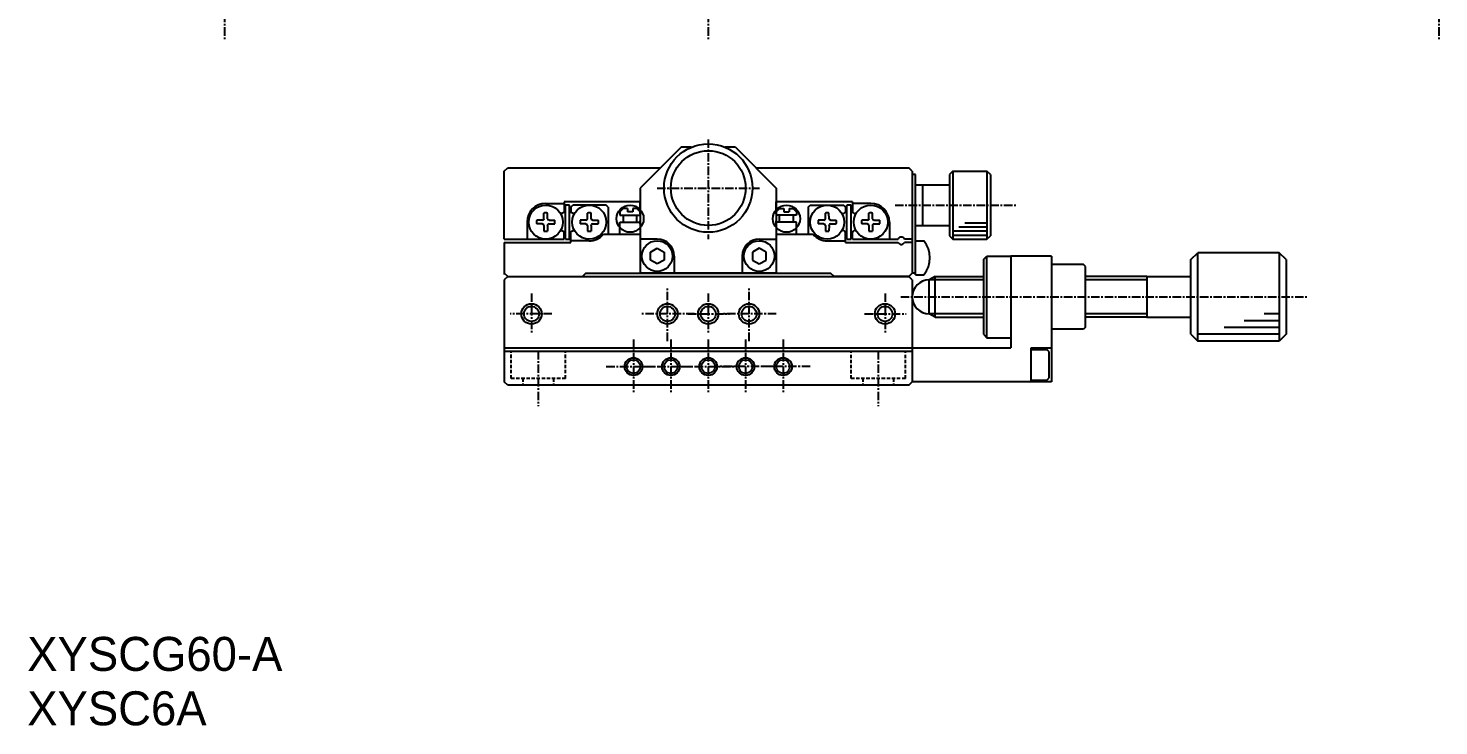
# Model space of a CAD drawing. Extents: x 545 to 784, y 144 to 447.
# Drawn here: x 546.4 to 753.9, y 143.8 to 246.4 of the extents above; entities that cross this region are included whole.
import ezdxf

# ---------------------------------------------------------------- set-up
doc = ezdxf.new("R2010")
doc.units = 0
doc.linetypes.add('CENTER', pattern=[2, 1.25, -0.25, 0.25, -0.25])
doc.linetypes.add('DASHED', pattern=[0.75, 0.5, -0.25])
doc.layers.get('0').update_dxf_attribs({"linetype": 'CONTINUOUS'})
doc.layers.add('CENTER', color=1, linetype='CENTER')

msp = doc.modelspace()

# ---------------------------------------------------------------- linework, layer by layer
at = {"color": 7, "linetype": 'CONTINUOUS'}
for p, q in [((642.41, 228.9), (636.41, 222.9)), ((643.91, 228.9), (642.41, 228.9)), ((650.41, 228.9), (648.91, 228.9)), ((650.41, 228.9), (656.41, 222.9)), ((616.41, 225.4), (616.91, 225.9)), ((616.41, 215.4), (616.41, 225.4)), ((616.91, 225.9), (639.41, 225.9)), ((653.41, 225.9), (675.91, 225.9)), ((676.41, 225.4), (675.91, 225.9)), ((676.41, 225.4), (676.41, 210.4)), ((676.91, 224.9), (676.41, 224.9)), ((676.91, 210.15), (676.91, 224.9)), ((682.41, 225.4), (681.91, 224.9)), ((681.91, 224.9), (681.91, 215.9)), ((682.41, 225.4), (682.41, 215.4)), ((682.41, 225.4), (687.41, 225.4)), ((687.41, 225.4), (687.41, 215.4)), ((687.91, 224.9), (687.41, 225.4)), ((687.91, 224.9), (687.91, 215.9)), ((636.41, 222.9), (636.41, 210.4)), ((656.41, 222.9), (656.41, 210.4)), ((676.91, 223.4), (681.91, 223.4)), ((677.91, 223.4), (677.91, 217.4)), ((622.51, 220.65), (625.21, 220.65)), ((636.41, 220.9), (625.21, 220.9)), ((625.21, 220.9), (625.21, 219.32)), ((625.41, 215.4), (625.41, 220.4)), ((626.01, 220.4), (625.41, 220.4)), ((626.01, 215.4), (626.01, 220.4)), ((626.21, 220.1), (626.51, 220.4)), ((626.21, 220.1), (626.21, 219.32)), ((631.41, 220.4), (626.51, 220.4)), ((631.71, 220.1), (631.41, 220.4)), ((631.71, 220.1), (631.71, 216.1)), ((636.41, 219.1), (636.41, 220.9)), ((667.61, 220.9), (656.41, 220.9)), ((656.41, 219.1), (656.41, 220.9)), ((661.11, 220.1), (661.41, 220.4)), ((661.11, 220.1), (661.11, 216.1)), ((661.41, 220.4), (666.31, 220.4)), ((666.61, 220.1), (666.31, 220.4)), ((666.61, 220.1), (666.61, 219.32)), ((666.81, 215.4), (666.81, 220.4)), ((667.41, 220.4), (666.81, 220.4)), ((667.41, 215.4), (667.41, 220.4)), ((667.61, 220.9), (667.61, 219.32)), ((670.31, 220.65), (667.61, 220.65)), ((619.76, 217.9), (619.76, 215.4)), ((622.03, 218.18), (621.19, 218.16)), ((622.03, 218.18), (622.16, 218.24)), ((622.24, 218.4), (622.16, 218.24)), ((622.24, 218.4), (622.25, 219.23)), ((622.79, 218.4), (622.77, 219.23)), ((622.79, 218.4), (622.86, 218.24)), ((622.99, 218.18), (622.86, 218.24)), ((622.99, 218.18), (623.84, 218.16)), ((628.43, 218.18), (627.59, 218.16)), ((628.43, 218.18), (628.56, 218.24)), ((628.64, 218.4), (628.56, 218.24)), ((628.64, 218.4), (628.65, 219.23)), ((629.19, 218.4), (629.17, 219.23)), ((629.19, 218.4), (629.26, 218.24)), ((629.39, 218.18), (629.26, 218.24)), ((629.39, 218.18), (630.24, 218.16)), ((633.41, 219.4), (633.91, 219.9)), ((633.41, 219.4), (633.41, 218.9)), ((633.41, 218.9), (636.41, 218.9)), ((633.41, 217.9), (636.41, 217.9)), ((633.41, 216.1), (633.41, 217.9)), ((634.51, 219.9), (633.91, 219.9)), ((633.91, 218.9), (633.91, 217.9)), ((634.51, 219.9), (634.51, 219.4)), ((635.31, 219.4), (634.51, 219.4)), ((635.31, 219.9), (635.31, 219.4)), ((635.91, 219.9), (635.31, 219.9)), ((636.41, 219.4), (635.91, 219.9)), ((635.91, 217.9), (635.91, 218.9)), ((636.41, 217.6), (636.41, 218.1)), ((656.41, 219.4), (656.91, 219.9)), ((659.41, 218.9), (656.41, 218.9)), ((656.41, 217.6), (656.41, 218.1)), ((659.41, 217.9), (656.41, 217.9)), ((656.91, 219.9), (657.51, 219.9)), ((656.91, 217.9), (656.91, 218.9)), ((657.51, 219.9), (657.51, 219.4)), ((657.51, 219.4), (658.31, 219.4)), ((658.31, 219.9), (658.31, 219.4)), ((658.31, 219.9), (658.91, 219.9)), ((659.41, 219.4), (658.91, 219.9)), ((658.91, 218.9), (658.91, 217.9)), ((659.41, 219.4), (659.41, 218.9)), ((659.41, 216.1), (659.41, 217.9)), ((663.43, 218.18), (662.59, 218.16)), ((663.43, 218.18), (663.56, 218.24)), ((663.64, 218.4), (663.56, 218.24)), ((663.64, 218.4), (663.65, 219.23)), ((664.19, 218.4), (664.17, 219.23)), ((664.19, 218.4), (664.26, 218.24)), ((664.39, 218.18), (664.26, 218.24)), ((664.39, 218.18), (665.24, 218.16)), ((669.83, 218.18), (668.99, 218.16)), ((669.83, 218.18), (669.96, 218.24)), ((670.04, 218.4), (669.96, 218.24)), ((670.04, 218.4), (670.05, 219.23)), ((670.59, 218.4), (670.57, 219.23)), ((670.59, 218.4), (670.66, 218.24)), ((670.79, 218.18), (670.66, 218.24)), ((670.79, 218.18), (671.64, 218.16)), ((673.06, 217.9), (673.06, 215.4)), ((622.03, 217.63), (621.19, 217.64)), ((622.03, 217.63), (622.16, 217.57)), ((622.24, 217.4), (622.16, 217.57)), ((622.24, 217.4), (622.25, 216.58)), ((622.79, 217.4), (622.77, 216.58)), ((622.79, 217.4), (622.86, 217.57)), ((622.99, 217.63), (622.86, 217.57)), ((622.99, 217.63), (623.84, 217.64)), ((625.21, 215.4), (625.21, 216.49)), ((626.21, 214.9), (626.21, 216.49)), ((628.43, 217.63), (627.59, 217.64)), ((628.43, 217.63), (628.56, 217.57)), ((628.64, 217.4), (628.56, 217.57)), ((628.64, 217.4), (628.65, 216.58)), ((629.19, 217.4), (629.17, 216.58)), ((629.19, 217.4), (629.26, 217.57)), ((629.39, 217.63), (629.26, 217.57)), ((629.39, 217.63), (630.24, 217.64)), ((630.99, 216.1), (636.41, 216.1)), ((656.41, 216.1), (661.83, 216.1)), ((663.43, 217.63), (662.59, 217.64)), ((663.43, 217.63), (663.56, 217.57)), ((663.64, 217.4), (663.56, 217.57)), ((663.64, 217.4), (663.65, 216.58)), ((664.19, 217.4), (664.17, 216.58)), ((664.19, 217.4), (664.26, 217.57)), ((664.39, 217.63), (664.26, 217.57)), ((664.39, 217.63), (665.24, 217.64)), ((666.61, 214.9), (666.61, 216.49)), ((667.61, 215.4), (667.61, 216.49)), ((669.83, 217.63), (668.99, 217.64)), ((669.83, 217.63), (669.96, 217.57)), ((670.04, 217.4), (669.96, 217.57)), ((670.04, 217.4), (670.05, 216.58)), ((670.59, 217.4), (670.57, 216.58)), ((670.59, 217.4), (670.66, 217.57)), ((670.79, 217.63), (670.66, 217.57)), ((670.79, 217.63), (671.64, 217.64)), ((676.91, 217.4), (681.91, 217.4)), ((681.91, 215.9), (682.41, 215.4)), ((687.41, 215.4), (687.91, 215.9)), ((616.41, 215.4), (625.21, 215.4)), ((616.41, 214.9), (626.21, 214.9)), ((616.41, 214.9), (616.41, 210.2)), ((625.41, 215.4), (626.01, 215.4)), ((628.91, 215.15), (626.21, 215.15)), ((638.91, 215.4), (636.41, 215.4)), ((637.91, 213.48), (638.91, 214.06)), ((638.91, 214.06), (639.91, 213.48)), ((653.91, 214.06), (652.91, 213.48)), ((653.91, 215.4), (656.41, 215.4)), ((654.91, 213.48), (653.91, 214.06)), ((663.91, 215.15), (666.61, 215.15)), ((666.61, 214.9), (674.35, 214.9)), ((666.81, 215.4), (667.41, 215.4)), ((667.61, 215.4), (674.35, 215.4)), ((676.41, 215.4), (675.27, 215.4)), ((676.41, 214.9), (675.27, 214.9)), ((676.91, 215.15), (678.13, 215.15)), ((682.41, 215.4), (687.41, 215.4)), ((637.91, 212.32), (637.91, 213.48)), ((638.91, 211.75), (637.91, 212.32)), ((639.91, 212.32), (638.91, 211.75)), ((639.91, 213.48), (639.91, 212.32)), ((641.41, 212.9), (641.41, 210.4)), ((651.41, 212.9), (651.41, 210.4)), ((652.91, 213.48), (652.91, 212.32)), ((652.91, 212.32), (653.91, 211.75)), ((653.91, 211.75), (654.91, 212.32)), ((654.91, 212.32), (654.91, 213.48)), ((686.91, 212.4), (687.41, 212.9)), ((686.91, 212.4), (686.91, 201.4)), ((687.41, 200.9), (687.41, 212.9)), ((687.41, 212.9), (690.91, 212.9)), ((690.91, 212.9), (690.91, 199.4)), ((696.91, 212.9), (690.91, 212.9)), ((696.91, 212.9), (696.91, 194.4)), ((701.61, 211.65), (696.91, 211.65)), ((701.91, 211.35), (701.61, 211.65)), ((717.41, 212.4), (718.41, 213.4)), ((717.41, 201.4), (717.41, 212.4)), ((718.41, 200.4), (718.41, 213.4)), ((730.41, 213.4), (718.41, 213.4)), ((730.41, 213.4), (730.41, 200.4)), ((731.41, 212.4), (730.41, 213.4)), ((731.41, 212.4), (731.41, 201.4)), ((616.91, 209.9), (616.41, 210.4)), ((616.91, 209.9), (616.41, 209.4)), ((616.91, 209.9), (675.91, 209.9)), ((616.91, 209.9), (627.91, 209.9)), ((628.41, 210.4), (627.91, 209.9)), ((628.41, 210.4), (664.41, 210.4)), ((656.41, 210.4), (636.41, 210.4)), ((664.91, 209.9), (664.41, 210.4)), ((675.91, 209.9), (664.91, 209.9)), ((675.91, 209.9), (676.41, 210.4)), ((676.41, 209.4), (675.91, 209.9)), ((676.91, 210.4), (676.41, 210.4)), ((676.91, 210.15), (678.13, 210.15)), ((679.78, 209.9), (678.91, 209.4)), ((679.78, 209.9), (686.91, 209.9)), ((679.78, 203.9), (679.78, 209.9)), ((701.91, 202.45), (701.91, 211.35)), ((710.91, 209.9), (701.91, 209.9)), ((710.91, 209.9), (710.91, 203.9)), ((710.91, 209.9), (717.41, 209.9)), ((616.41, 209.4), (616.41, 194.4)), ((676.41, 209.4), (676.41, 194.4)), ((678.91, 204.4), (678.91, 209.4)), ((679.78, 203.9), (678.91, 204.4)), ((679.78, 203.9), (686.91, 203.9)), ((710.91, 203.9), (701.91, 203.9)), ((710.91, 203.9), (717.41, 203.9)), ((686.91, 201.4), (687.41, 200.9)), ((701.61, 202.15), (696.91, 202.15)), ((701.91, 202.45), (701.61, 202.15)), ((717.41, 201.4), (718.41, 200.4)), ((731.41, 201.4), (730.41, 200.4)), ((616.41, 199.4), (676.41, 199.4)), ((676.41, 199.4), (690.91, 199.4)), ((687.41, 200.9), (690.91, 200.9)), ((693.91, 194.4), (693.91, 199.4)), ((693.91, 199.4), (696.91, 199.4)), ((730.41, 200.4), (718.41, 200.4)), ((616.41, 198.9), (676.41, 198.9)), ((693.91, 199.15), (696.21, 199.15)), ((696.51, 198.85), (696.21, 199.15)), ((696.51, 198.85), (696.51, 194.95)), ((616.91, 193.9), (616.41, 194.4)), ((675.91, 193.9), (616.91, 193.9)), ((675.91, 193.9), (676.41, 194.4)), ((696.91, 194.4), (676.41, 194.4)), ((693.91, 194.65), (696.21, 194.65)), ((696.21, 194.65), (696.51, 194.95))]:
    msp.add_line(p, q, dxfattribs=at)
at = {"color": 3, "linetype": 'CONTINUOUS'}
for p, q in [((682.41, 216.6), (687.41, 216.6)), ((682.41, 216), (687.41, 216)), ((683.27, 217.2), (687.41, 217.2)), ((684.14, 217.8), (687.41, 217.8)), ((686.91, 209.4), (678.91, 209.4)), ((710.91, 209.4), (701.91, 209.4)), ((686.91, 204.4), (678.91, 204.4)), ((710.91, 204.4), (701.91, 204.4)), ((730.41, 203.4), (725.24, 203.4)), ((730.41, 204.4), (728.18, 204.4)), ((730.41, 201.4), (718.41, 201.4)), ((730.41, 202.4), (722.29, 202.4))]:
    msp.add_line(p, q, dxfattribs=at)
at = {"color": 3, "linetype": 'DASHED'}
for p, q in [((617.41, 194.91), (617.41, 198.9)), ((625.41, 194.91), (625.41, 198.9)), ((667.41, 194.9), (667.41, 198.9)), ((675.41, 194.9), (675.41, 198.9)), ((625.41, 194.9), (617.41, 194.9)), ((619.16, 194.9), (619.16, 193.9)), ((623.66, 194.9), (623.66, 193.9)), ((675.41, 194.9), (667.41, 194.9)), ((669.16, 194.9), (669.16, 193.9)), ((673.66, 194.9), (673.66, 193.9))]:
    msp.add_line(p, q, dxfattribs=at)
at = {"color": 7, "linetype": 'CONTINUOUS'}
for centre, radius in [((646.41, 222.9), 6.5), ((646.41, 222.9), 5.5), ((622.51, 217.9), 2.5), ((628.91, 217.9), 2.5), ((663.91, 217.9), 2.5), ((670.31, 217.9), 2.5), ((638.91, 212.9), 2.25), ((653.91, 212.9), 2.25), ((620.41, 204.4), 1.1), ((640.41, 204.4), 1.1), ((646.41, 204.4), 1.1), ((652.41, 204.4), 1.1), ((672.41, 204.4), 1.1), ((635.41, 196.65), 1), ((640.91, 196.65), 1), ((646.41, 196.65), 1), ((651.91, 196.65), 1), ((657.41, 196.65), 1)]:
    msp.add_circle(centre, radius, dxfattribs=at)
at = {"color": 3, "linetype": 'CONTINUOUS'}
for centre, radius in [((634.91, 218.4), 2), ((657.91, 218.4), 2), ((620.41, 204.4), 1.5), ((640.41, 204.4), 1.5), ((646.41, 204.4), 1.5), ((652.41, 204.4), 1.5), ((672.41, 204.4), 1.5), ((635.41, 196.65), 1.3), ((640.91, 196.65), 1.3), ((646.41, 196.65), 1.3), ((651.91, 196.65), 1.3), ((657.41, 196.65), 1.3)]:
    msp.add_circle(centre, radius, dxfattribs=at)
at = {"color": 7, "linetype": 'CONTINUOUS'}
for centre, radius, start, end in [((622.51, 217.9), 2.75, 90, 180), ((670.31, 217.9), 2.75, 360, 90), ((622.51, 217.9), 1.35, 168.8959, 191.1041), ((622.51, 217.9), 1.35, 78.8959, 101.1041), ((622.51, 217.9), 1.35, 348.8959, 11.1041), ((625.71, 217.9), 1.5, 101.5369, 130.5416), ((625.71, 217.9), 1.5, 49.4584, 78.463), ((628.91, 217.9), 1.35, 168.8959, 191.1041), ((628.91, 217.9), 1.35, 78.8959, 101.1041), ((628.91, 217.9), 1.35, 348.8959, 11.1041), ((663.91, 217.9), 1.35, 168.8959, 191.1041), ((663.91, 217.9), 1.35, 78.8959, 101.1041), ((663.91, 217.9), 1.35, 348.8959, 11.1041), ((667.11, 217.9), 1.5, 101.5369, 130.5416), ((667.11, 217.9), 1.5, 49.4584, 78.463), ((670.31, 217.9), 1.35, 168.8959, 191.1041), ((670.31, 217.9), 1.35, 78.8959, 101.1041), ((670.31, 217.9), 1.35, 348.8959, 11.1041), ((622.51, 217.9), 1.35, 258.8959, 281.1041), ((625.71, 217.9), 1.5, 229.4584, 258.463), ((625.71, 217.9), 1.5, 281.537, 310.5416), ((628.91, 217.9), 1.35, 258.8959, 281.1041), ((628.91, 217.9), 2.75, 270, 319.1149), ((663.91, 217.9), 2.75, 220.8851, 270), ((663.91, 217.9), 1.35, 258.8959, 281.1041), ((667.11, 217.9), 1.5, 229.4584, 258.463), ((667.11, 217.9), 1.5, 281.537, 310.5416), ((670.31, 217.9), 1.35, 258.8959, 281.1041), ((638.91, 212.9), 2.5, 0, 90), ((653.91, 212.9), 2.5, 90, 180), ((674.81, 215.2), 0.5, 23.5782, 156.4218), ((674.81, 215.1), 0.5, 203.5782, 336.4218), ((675.01, 212.65), 4, 321.3178, 38.6822), ((678.91, 206.9), 2.5, 90, 270)]:
    msp.add_arc(centre, radius, start, end, dxfattribs=at)
at = {"layer": 'CENTER', "color": 1, "linetype": 'CENTER'}
for p, q in [((575.24, 304.56), (575.24, 244.56)), ((646.41, 304.56), (646.41, 244.56)), ((753.87, 304.56), (753.87, 244.56)), ((646.41, 230.05), (646.41, 215.4)), ((638.89, 222.9), (653.94, 222.9)), ((673.89, 220.4), (691.78, 220.4)), ((640.41, 200.4), (640.41, 208.4)), ((652.41, 200.4), (652.41, 208.4)), ((620.41, 207.4), (620.41, 201.4)), ((646.41, 207.4), (646.41, 201.4)), ((672.41, 207.4), (672.41, 201.4)), ((674.72, 206.9), (734.72, 206.9)), ((623.41, 204.4), (617.28, 204.4)), ((644.41, 204.4), (636.41, 204.4)), ((643.41, 204.4), (649.54, 204.4)), ((656.41, 204.4), (648.41, 204.4)), ((669.41, 204.4), (675.54, 204.4)), ((635.41, 200.65), (635.41, 192.65)), ((640.91, 200.65), (640.91, 192.65)), ((646.41, 200.65), (646.41, 192.65)), ((651.91, 200.65), (651.91, 192.65)), ((657.41, 200.65), (657.41, 192.65)), ((621.41, 198.96), (621.41, 190.85)), ((671.41, 198.96), (671.41, 190.85)), ((631.41, 196.65), (639.41, 196.65)), ((636.91, 196.65), (644.91, 196.65)), ((642.41, 196.65), (650.41, 196.65)), ((655.91, 196.65), (647.91, 196.65)), ((661.41, 196.65), (653.41, 196.65))]:
    msp.add_line(p, q, dxfattribs=at)

# ---------------------------------------------------------------- texts
at = {"color": 7, "linetype": 'CONTINUOUS'}
for s, p in [('XYSCG60-A', (546.24, 151.9)), ('XYSC6A', (546.24, 143.9))]:
    msp.add_text(s, height=5, dxfattribs=at).set_placement(p)

doc.saveas('drawing.dxf')
